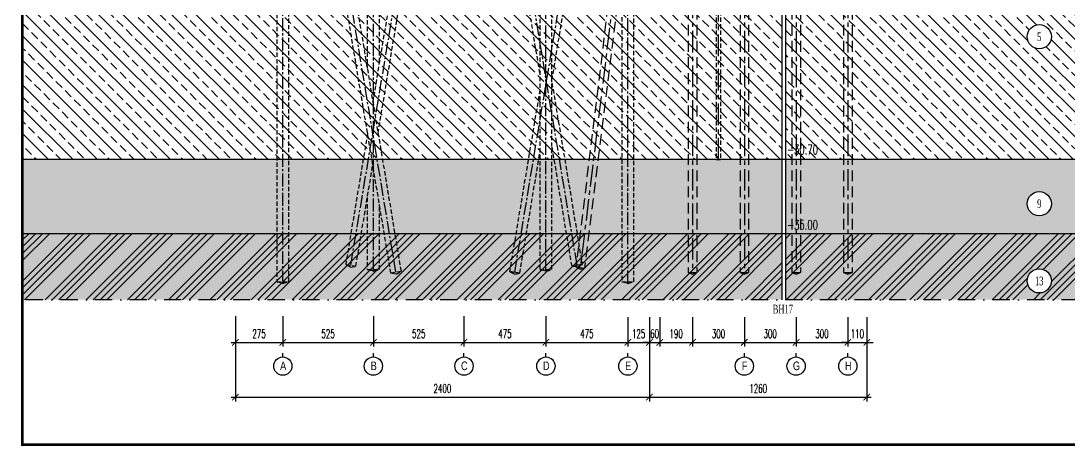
# Model space of a CAD drawing. Extents: x -26539 to -4497, y 62031 to 92619.
# Drawn here: x -16678 to -10604, y 78073 to 80537 of the extents above; entities that cross this region are included whole.
import ezdxf
from ezdxf.enums import TextEntityAlignment as Align

# ---------------------------------------------------------------- set-up
doc = ezdxf.new("R2010")
doc.units = 0
doc.header["$LTSCALE"] = 10
doc.header["$MEASUREMENT"] = 0
for name, pattern in [('CENTER', [2, 1.25, -0.25, 0.25, -0.25]), ('CENTER2', [1.125, 0.75, -0.125, 0.125, -0.125]), ('DASHDOT', [1, 0.5, -0.25, 0, -0.25]), ('HIDDEN', [0.375, 0.25, -0.125])]:
    doc.linetypes.add(name, pattern=pattern)
doc.layers.get('0').update_dxf_attribs({"color": 3, "linetype": 'CONTINUOUS'})
for name, color, linetype in [('CENTER', 9, 'CENTER2'), ('DC', 7, 'CONTINUOUS'), ('DIMENSION', 4, 'CONTINUOUS'), ('Hatch coc', 7, 'CONTINUOUS'), ('HIDDEN', 4, 'HIDDEN'), ('Kich thuoc', 4, 'CONTINUOUS'), ('Text', 4, 'CONTINUOUS'), ('Tim', 8, 'CENTER')]:
    doc.layers.add(name, color=color, linetype=linetype)
doc.styles.add('CMB-1', font='VHBLACK.TTF', dxfattribs={"width": 0.8})
doc.styles.add('DIM', font='romans.shx', dxfattribs={"width": 0.65})
doc.styles.add('Kichthuoc', font='romans.shx', dxfattribs={"width": 0.6})
doc.styles.get("Standard").update_dxf_attribs({"font": 'vntimeh.shx', "width": 0.65})
doc.dimstyles.new('Dim 250', dxfattribs={"dimscale": 250, "dimtxt": 0.2, "dimasz": 0.15, "dimexe": 0.1, "dimexo": 0.2, "dimgap": 0.1, "dimtad": 1, "dimdec": 0, "dimlfac": -1, "dimzin": 0, "dimdsep": 46, "dimtxsty": 'Kichthuoc', "dimblk": 'ARCHTICK', "dimcen": 0.1, "dimdle": 0.1, "dimclrd": 4, "dimclre": 4, "dimclrt": 2, "dimadec": 0, "dimazin": 0, "dimtfac": 1, "dimtdec": 0, "dimtix": 1, "dimtmove": 2, "dimatfit": 3, "dimfxl": 1, "dimtolj": 1, "dimtzin": 0, "dimarcsym": 0})

# ---------------------------------------------------------------- blocks, each defined once
blk = doc.blocks.new('_ArchTick')
at = {"color": 0, "linetype": 'ByBlock', "const_width": 0.15}
blk.add_lwpolyline([(-0.5, -0.5), (0.5, 0.5)], dxfattribs=at)
blk = doc.blocks.new('*D41')
at = {"layer": 'Kich thuoc', "color": 4, "lineweight": -2}
for p, q in [((-14110.8, 78825.2), (-14110.8, 78649.1)), ((-13635.8, 78825.2), (-13635.8, 78649.1)), ((-14135.8, 78674.1), (-13610.8, 78674.1))]:
    blk.add_line(p, q, dxfattribs=at)
at = {"layer": 'Kich thuoc', "color": 4, "lineweight": -2, "xscale": 37.5, "yscale": 37.5, "zscale": 37.5, "rotation": 180}
blk.add_blockref('_ArchTick', (-14110.8, 78674.1), dxfattribs=at)
at = {"layer": 'Kich thuoc', "color": 4, "lineweight": -2, "xscale": 37.5, "yscale": 37.5, "zscale": 37.5}
blk.add_blockref('_ArchTick', (-13635.8, 78674.1), dxfattribs=at)
at = {"layer": 'Kich thuoc', "color": 2, "insert": (-13873.3, 78724.1), "char_height": 50, "attachment_point": 5, "style": 'Kichthuoc'}
blk.add_mtext('\\A1;475', dxfattribs=at)
blk = doc.blocks.new('*D42')
at = {"layer": 'Kich thuoc', "color": 4, "lineweight": -2}
for p, q in [((-15435.8, 78819.3), (-15435.8, 78331.6)), ((-13035.8, 78819.3), (-13035.8, 78331.6)), ((-15460.8, 78356.6), (-13010.8, 78356.6))]:
    blk.add_line(p, q, dxfattribs=at)
at = {"layer": 'Kich thuoc', "color": 4, "lineweight": -2, "xscale": 37.5, "yscale": 37.5, "zscale": 37.5, "rotation": 180}
blk.add_blockref('_ArchTick', (-15435.8, 78356.6), dxfattribs=at)
at = {"layer": 'Kich thuoc', "color": 4, "lineweight": -2, "xscale": 37.5, "yscale": 37.5, "zscale": 37.5}
blk.add_blockref('_ArchTick', (-13035.8, 78356.6), dxfattribs=at)
at = {"layer": 'Kich thuoc', "color": 2, "insert": (-14235.8, 78406.6), "char_height": 50, "attachment_point": 5, "style": 'Kichthuoc'}
blk.add_mtext('\\A1;2400', dxfattribs=at)
blk = doc.blocks.new('*D43')
at = {"layer": 'Kich thuoc', "color": 4, "lineweight": -2}
for p, q in [((-14635.8, 78825.2), (-14635.8, 78649.1)), ((-14110.8, 78825.2), (-14110.8, 78649.1)), ((-14660.8, 78674.1), (-14085.8, 78674.1))]:
    blk.add_line(p, q, dxfattribs=at)
at = {"layer": 'Kich thuoc', "color": 4, "lineweight": -2, "xscale": 37.5, "yscale": 37.5, "zscale": 37.5, "rotation": 180}
blk.add_blockref('_ArchTick', (-14635.8, 78674.1), dxfattribs=at)
at = {"layer": 'Kich thuoc', "color": 4, "lineweight": -2, "xscale": 37.5, "yscale": 37.5, "zscale": 37.5}
blk.add_blockref('_ArchTick', (-14110.8, 78674.1), dxfattribs=at)
at = {"layer": 'Kich thuoc', "color": 2, "insert": (-14373.3, 78724.1), "char_height": 50, "attachment_point": 5, "style": 'Kichthuoc'}
blk.add_mtext('\\A1;525', dxfattribs=at)
blk = doc.blocks.new('*D44')
at = {"layer": 'Kich thuoc', "color": 4, "lineweight": -2}
for p, q in [((-15435.8, 78825.2), (-15435.8, 78649.1)), ((-15160.8, 78825.2), (-15160.8, 78649.1)), ((-15460.8, 78674.1), (-15135.8, 78674.1))]:
    blk.add_line(p, q, dxfattribs=at)
at = {"layer": 'Kich thuoc', "color": 4, "lineweight": -2, "xscale": 37.5, "yscale": 37.5, "zscale": 37.5, "rotation": 180}
blk.add_blockref('_ArchTick', (-15435.8, 78674.1), dxfattribs=at)
at = {"layer": 'Kich thuoc', "color": 4, "lineweight": -2, "xscale": 37.5, "yscale": 37.5, "zscale": 37.5}
blk.add_blockref('_ArchTick', (-15160.8, 78674.1), dxfattribs=at)
at = {"layer": 'Kich thuoc', "color": 2, "insert": (-15298.3, 78724.1), "char_height": 50, "attachment_point": 5, "style": 'Kichthuoc'}
blk.add_mtext('\\A1;275', dxfattribs=at)
blk = doc.blocks.new('*D45')
at = {"layer": 'Kich thuoc', "color": 4, "lineweight": -2}
for p, q in [((-15160.8, 78825.2), (-15160.8, 78649.1)), ((-14635.8, 78825.2), (-14635.8, 78649.1)), ((-15185.8, 78674.1), (-14610.8, 78674.1))]:
    blk.add_line(p, q, dxfattribs=at)
at = {"layer": 'Kich thuoc', "color": 4, "lineweight": -2, "xscale": 37.5, "yscale": 37.5, "zscale": 37.5, "rotation": 180}
blk.add_blockref('_ArchTick', (-15160.8, 78674.1), dxfattribs=at)
at = {"layer": 'Kich thuoc', "color": 4, "lineweight": -2, "xscale": 37.5, "yscale": 37.5, "zscale": 37.5}
blk.add_blockref('_ArchTick', (-14635.8, 78674.1), dxfattribs=at)
at = {"layer": 'Kich thuoc', "color": 2, "insert": (-14898.3, 78724.1), "char_height": 50, "attachment_point": 5, "style": 'Kichthuoc'}
blk.add_mtext('\\A1;525', dxfattribs=at)
blk = doc.blocks.new('*D46')
at = {"layer": 'Kich thuoc', "color": 4, "lineweight": -2}
for p, q in [((-13160.8, 78819.3), (-13160.8, 78649.1)), ((-13035.8, 78819.3), (-13035.8, 78649.1)), ((-13185.8, 78674.1), (-13010.8, 78674.1))]:
    blk.add_line(p, q, dxfattribs=at)
at = {"layer": 'Kich thuoc', "color": 4, "lineweight": -2, "xscale": 37.5, "yscale": 37.5, "zscale": 37.5, "rotation": 180}
blk.add_blockref('_ArchTick', (-13160.8, 78674.1), dxfattribs=at)
at = {"layer": 'Kich thuoc', "color": 4, "lineweight": -2, "xscale": 37.5, "yscale": 37.5, "zscale": 37.5}
blk.add_blockref('_ArchTick', (-13035.8, 78674.1), dxfattribs=at)
at = {"layer": 'Kich thuoc', "color": 2, "insert": (-13098.3, 78724.1), "char_height": 50, "attachment_point": 5, "style": 'Kichthuoc'}
blk.add_mtext('\\A1;125', dxfattribs=at)
blk = doc.blocks.new('*D47')
at = {"layer": 'Kich thuoc', "color": 4, "lineweight": -2}
for p, q in [((-13635.8, 78819.3), (-13635.8, 78649.1)), ((-13160.8, 78819.3), (-13160.8, 78649.1)), ((-13660.8, 78674.1), (-13135.8, 78674.1))]:
    blk.add_line(p, q, dxfattribs=at)
at = {"layer": 'Kich thuoc', "color": 4, "lineweight": -2, "xscale": 37.5, "yscale": 37.5, "zscale": 37.5, "rotation": 180}
blk.add_blockref('_ArchTick', (-13635.8, 78674.1), dxfattribs=at)
at = {"layer": 'Kich thuoc', "color": 4, "lineweight": -2, "xscale": 37.5, "yscale": 37.5, "zscale": 37.5}
blk.add_blockref('_ArchTick', (-13160.8, 78674.1), dxfattribs=at)
at = {"layer": 'Kich thuoc', "color": 2, "insert": (-13398.3, 78724.1), "char_height": 50, "attachment_point": 5, "style": 'Kichthuoc'}
blk.add_mtext('\\A1;475', dxfattribs=at)
blk = doc.blocks.new('*D48')
at = {"layer": 'Kich thuoc', "color": 4, "lineweight": -2}
for p, q in [((-13035.8, 78819.3), (-13035.8, 78649.1)), ((-12976, 78819.3), (-12976, 78649.1)), ((-13035.8, 78674.1), (-13073.3, 78674.1)), ((-13035.8, 78674.1), (-12976, 78674.1)), ((-12976, 78674.1), (-12938.5, 78674.1))]:
    blk.add_line(p, q, dxfattribs=at)
at = {"layer": 'Kich thuoc', "color": 4, "lineweight": -2, "xscale": 37.5, "yscale": 37.5, "zscale": 37.5}
blk.add_blockref('_ArchTick', (-13035.8, 78674.1), dxfattribs=at)
at = {"layer": 'Kich thuoc', "color": 4, "lineweight": -2, "xscale": 37.5, "yscale": 37.5, "zscale": 37.5, "rotation": 180}
blk.add_blockref('_ArchTick', (-12976, 78674.1), dxfattribs=at)
at = {"layer": 'Kich thuoc', "color": 2, "insert": (-13005.9, 78724.1), "char_height": 50, "attachment_point": 5, "style": 'Kichthuoc'}
blk.add_mtext('\\A1;60', dxfattribs=at)
blk = doc.blocks.new('*D49')
at = {"layer": 'Kich thuoc', "color": 4, "lineweight": -2}
for p, q in [((-12485.8, 78819.3), (-12485.8, 78649.1)), ((-12185.8, 78819.3), (-12185.8, 78649.1)), ((-12510.8, 78674.1), (-12160.8, 78674.1))]:
    blk.add_line(p, q, dxfattribs=at)
at = {"layer": 'Kich thuoc', "color": 4, "lineweight": -2, "xscale": 37.5, "yscale": 37.5, "zscale": 37.5, "rotation": 180}
blk.add_blockref('_ArchTick', (-12485.8, 78674.1), dxfattribs=at)
at = {"layer": 'Kich thuoc', "color": 4, "lineweight": -2, "xscale": 37.5, "yscale": 37.5, "zscale": 37.5}
blk.add_blockref('_ArchTick', (-12185.8, 78674.1), dxfattribs=at)
at = {"layer": 'Kich thuoc', "color": 2, "insert": (-12335.8, 78724.1), "char_height": 50, "attachment_point": 5, "style": 'Kichthuoc'}
blk.add_mtext('\\A1;300', dxfattribs=at)
blk = doc.blocks.new('*D50')
at = {"layer": 'Kich thuoc', "color": 4, "lineweight": -2}
for p, q in [((-12185.8, 78819.3), (-12185.8, 78649.1)), ((-11885.8, 78819.3), (-11885.8, 78649.1)), ((-12210.8, 78674.1), (-11860.8, 78674.1))]:
    blk.add_line(p, q, dxfattribs=at)
at = {"layer": 'Kich thuoc', "color": 4, "lineweight": -2, "xscale": 37.5, "yscale": 37.5, "zscale": 37.5, "rotation": 180}
blk.add_blockref('_ArchTick', (-12185.8, 78674.1), dxfattribs=at)
at = {"layer": 'Kich thuoc', "color": 4, "lineweight": -2, "xscale": 37.5, "yscale": 37.5, "zscale": 37.5}
blk.add_blockref('_ArchTick', (-11885.8, 78674.1), dxfattribs=at)
at = {"layer": 'Kich thuoc', "color": 2, "insert": (-12035.8, 78724.1), "char_height": 50, "attachment_point": 5, "style": 'Kichthuoc'}
blk.add_mtext('\\A1;300', dxfattribs=at)
blk = doc.blocks.new('*D51')
at = {"layer": 'Kich thuoc', "color": 4, "lineweight": -2}
for p, q in [((-11885.8, 78819.3), (-11885.8, 78649.1)), ((-11775.8, 78819.3), (-11775.8, 78649.1)), ((-11885.8, 78674.1), (-11923.3, 78674.1)), ((-11885.8, 78674.1), (-11775.8, 78674.1)), ((-11775.8, 78674.1), (-11738.3, 78674.1))]:
    blk.add_line(p, q, dxfattribs=at)
at = {"layer": 'Kich thuoc', "color": 4, "lineweight": -2, "xscale": 37.5, "yscale": 37.5, "zscale": 37.5}
blk.add_blockref('_ArchTick', (-11885.8, 78674.1), dxfattribs=at)
at = {"layer": 'Kich thuoc', "color": 4, "lineweight": -2, "xscale": 37.5, "yscale": 37.5, "zscale": 37.5, "rotation": 180}
blk.add_blockref('_ArchTick', (-11775.8, 78674.1), dxfattribs=at)
at = {"layer": 'Kich thuoc', "color": 2, "insert": (-11830.8, 78724.1), "char_height": 50, "attachment_point": 5, "style": 'Kichthuoc'}
blk.add_mtext('\\A1;110', dxfattribs=at)
blk = doc.blocks.new('*D52')
at = {"layer": 'Kich thuoc', "color": 4, "lineweight": -2}
for p, q in [((-13035.8, 78819.3), (-13035.8, 78331.6)), ((-11775.8, 78819.3), (-11775.8, 78331.6)), ((-13060.8, 78356.6), (-11750.8, 78356.6))]:
    blk.add_line(p, q, dxfattribs=at)
at = {"layer": 'Kich thuoc', "color": 4, "lineweight": -2, "xscale": 37.5, "yscale": 37.5, "zscale": 37.5, "rotation": 180}
blk.add_blockref('_ArchTick', (-13035.8, 78356.6), dxfattribs=at)
at = {"layer": 'Kich thuoc', "color": 4, "lineweight": -2, "xscale": 37.5, "yscale": 37.5, "zscale": 37.5}
blk.add_blockref('_ArchTick', (-11775.8, 78356.6), dxfattribs=at)
at = {"layer": 'Kich thuoc', "color": 2, "insert": (-12405.8, 78406.6), "char_height": 50, "attachment_point": 5, "style": 'Kichthuoc'}
blk.add_mtext('\\A1;1260', dxfattribs=at)
blk = doc.blocks.new('*D53')
at = {"layer": 'Kich thuoc', "color": 4, "lineweight": -2}
for p, q in [((-12785.8, 78819.3), (-12785.8, 78649.1)), ((-12485.8, 78819.3), (-12485.8, 78649.1)), ((-12810.8, 78674.1), (-12460.8, 78674.1))]:
    blk.add_line(p, q, dxfattribs=at)
at = {"layer": 'Kich thuoc', "color": 4, "lineweight": -2, "xscale": 37.5, "yscale": 37.5, "zscale": 37.5, "rotation": 180}
blk.add_blockref('_ArchTick', (-12785.8, 78674.1), dxfattribs=at)
at = {"layer": 'Kich thuoc', "color": 4, "lineweight": -2, "xscale": 37.5, "yscale": 37.5, "zscale": 37.5}
blk.add_blockref('_ArchTick', (-12485.8, 78674.1), dxfattribs=at)
at = {"layer": 'Kich thuoc', "color": 2, "insert": (-12635.8, 78724.1), "char_height": 50, "attachment_point": 5, "style": 'Kichthuoc'}
blk.add_mtext('\\A1;300', dxfattribs=at)
blk = doc.blocks.new('*D54')
at = {"layer": 'Kich thuoc', "color": 4, "lineweight": -2}
for p, q in [((-12976, 78819.3), (-12976, 78649.1)), ((-12785.8, 78819.3), (-12785.8, 78649.1)), ((-13001, 78674.1), (-12760.8, 78674.1))]:
    blk.add_line(p, q, dxfattribs=at)
at = {"layer": 'Kich thuoc', "color": 4, "lineweight": -2, "xscale": 37.5, "yscale": 37.5, "zscale": 37.5, "rotation": 180}
blk.add_blockref('_ArchTick', (-12976, 78674.1), dxfattribs=at)
at = {"layer": 'Kich thuoc', "color": 4, "lineweight": -2, "xscale": 37.5, "yscale": 37.5, "zscale": 37.5}
blk.add_blockref('_ArchTick', (-12785.8, 78674.1), dxfattribs=at)
at = {"layer": 'Kich thuoc', "color": 2, "insert": (-12880.9, 78724.1), "char_height": 50, "attachment_point": 5, "style": 'Kichthuoc'}
blk.add_mtext('\\A1;190', dxfattribs=at)
blk = doc.blocks.new('cautau')
at = {"layer": 'CENTER', "ltscale": 10}
for p, q in [((-26502.5, 86653.9), (-25846.6, 90592.7)), ((-26371.6, 86629.7), (-26371.6, 90622.7)), ((-25190.6, 86653.9), (-25846.6, 90592.7)), ((-25371.6, 86619.7), (-25371.6, 90622.7)), ((-26896.6, 86549.7), (-26896.6, 90552.7)), ((-26240.6, 86613.9), (-26896.6, 90552.7)), ((-25552.5, 86613.8), (-24896.6, 90552.6)), ((-24896.6, 86549.6), (-24896.6, 90552.6))]:
    blk.add_line(p, q, dxfattribs=at)
at = {"layer": 'HIDDEN', "ltscale": 10}
for p, q in [((-24861.6, 86559.6), (-24861.6, 90457.7)), ((-25336.6, 86629.7), (-25336.6, 90186.3)), ((-26336.6, 87832.2), (-26336.6, 89614.8)), ((-26504.2, 86644.1), (-26532.1, 86658.9)), ((-26504.2, 86644.1), (-26472.9, 86649)), ((-26371.6, 86619.7), (-26406.6, 86629.7)), ((-26406.6, 86629.7), (-26336.6, 86629.7)), ((-26372.3, 86620), (-26372.3, 86629.7)), ((-26371.6, 86619.7), (-26336.6, 86629.7)), ((-26370.8, 86620), (-26370.8, 86629.7)), ((-25371.6, 86619.7), (-25406.6, 86629.7)), ((-25406.6, 86629.7), (-25336.6, 86629.7)), ((-25372.3, 86620), (-25372.3, 86629.7)), ((-25371.6, 86619.7), (-25336.6, 86629.7)), ((-25370.8, 86620), (-25370.8, 86629.7)), ((-25220.2, 86649), (-25161, 86658.9)), ((-25189, 86644.1), (-25220.2, 86649)), ((-25189, 86644.1), (-25161, 86658.9)), ((-26370.8, 86620), (-26372.3, 86620)), ((-26239, 86604.1), (-26270.2, 86609)), ((-26239, 86604.1), (-26211, 86618.9)), ((-25522.9, 86608.9), (-25582.1, 86618.8)), ((-25554.2, 86604), (-25582.1, 86618.8)), ((-25554.2, 86604), (-25522.9, 86608.9)), ((-25370.8, 86620), (-25372.3, 86620)), ((-26931.6, 86559.7), (-26861.6, 86559.7)), ((-26896.6, 86549.7), (-26931.6, 86559.7)), ((-26897.3, 86550), (-26897.3, 86559.7)), ((-26895.8, 86550), (-26897.3, 86550)), ((-26896.6, 86549.7), (-26861.6, 86559.7)), ((-26895.8, 86550), (-26895.8, 86559.7)), ((-24896.6, 86549.6), (-24931.6, 86559.6)), ((-24931.6, 86559.6), (-24861.6, 86559.6)), ((-24897.3, 86549.9), (-24897.3, 86559.6)), ((-24895.8, 86549.9), (-24897.3, 86549.9)), ((-24896.6, 86549.6), (-24861.6, 86559.6)), ((-24895.8, 86549.9), (-24895.8, 86559.6))]:
    blk.add_line(p, q, dxfattribs=at)
for points in [[(-24931.6, 90417.7), (-24931.6, 86559.6)], [(-25336.6, 87727.1), (-24931.6, 90157.1)], [(-25406.6, 90146.3), (-25406.6, 86629.7)], [(-25406.6, 87767.2), (-25768.6, 89939.4)], [(-26008.2, 89802.5), (-26374.9, 87602.2)], [(-26344.5, 87419.7), (-25941, 89840.9)], [(-26406.6, 89574.8), (-26406.6, 87797.2)], [(-26677.8, 89419.8), (-26211, 86618.9), (-26270.2, 86609)], [(-26270.2, 86609), (-26733.4, 89388.1)], [(-26861.6, 86559.7), (-26861.6, 89314.8)], [(-26931.6, 89274.8), (-26931.6, 86559.7)], [(-25406.6, 87672.1), (-25582.1, 86618.8), (-25522.9, 86608.9)], [(-25336.6, 87712.2), (-25161, 86658.9), (-25220.2, 86649)], [(-26405.3, 87419.7), (-26532.1, 86658.9), (-26472.9, 86649)], [(-25522.9, 86608.9), (-25406.6, 87307.1)], [(-25220.2, 86649), (-25336.6, 87347.2)], [(-26472.9, 86649), (-26374.9, 87237.2)], [(-26406.6, 87047.2), (-26406.6, 86629.7)], [(-26336.6, 86629.7), (-26336.6, 87007.2)]]:
    blk.add_lwpolyline(points, dxfattribs=at)

msp = doc.modelspace()

# ---------------------------------------------------------------- hatches: boundary and pattern name
at = {"layer": 'Hatch coc'}
h = msp.add_hatch(dxfattribs=at)
h.set_pattern_fill('ANSI33', color=256, scale=400, angle=90, style=0)
h.paths.add_polyline_path([(-8545.7, 81083.4), (-12245.8, 81083.4), (-12245.8, 79733.4), (-8545.7, 79733.4)])
h.paths.add_polyline_path([(-10706.4, 80445.1, -1), (-10846.4, 80445.1, -1)], flags=16)
h.paths.add_polyline_path([(-12265.8, 81083.4), (-13160.8, 81083.4), (-13160.8, 79733.4), (-12265.8, 79733.4)])
h.paths.add_polyline_path([(-13160.8, 81083.4), (-13491.4, 81083.4), (-13632.5, 80236.4), (-13548.7, 79733.4), (-13160.8, 79733.4)])
h.paths.add_polyline_path([(-13491.4, 81083.4), (-13635.8, 81083.4), (-13635.8, 80256.4), (-13632.5, 80236.4)])
h.paths.add_polyline_path([(-13635.8, 81083.4), (-13773.6, 81083.4), (-13635.8, 80256.4)])
h.paths.add_polyline_path([(-13773.6, 81083.4), (-14448.1, 81083.4), (-14635.8, 79956.2), (-14635.8, 79916.2), (-14605.4, 79733.4), (-13716.2, 79733.4), (-13635.8, 80216.3), (-13635.8, 80256.4)])
h.paths.add_polyline_path([(-14448.1, 81083.4), (-14635.8, 81083.4), (-14635.8, 79956.2)], flags=17)
h.paths.add_polyline_path([(-14635.8, 81083.4), (-14830.2, 81083.4), (-14639.2, 79936.2), (-14635.8, 79956.2)])
h.paths.add_polyline_path([(-14830.2, 81083.4), (-15160.8, 81083.4), (-15160.8, 79733.4), (-14672.9, 79733.4), (-14639.2, 79936.2)])
h.paths.add_polyline_path([(-15160.8, 81083.4), (-16670.7, 81083.4), (-16670.7, 79733.4), (-15160.8, 79733.4)])
h.paths.add_polyline_path([(-14635.8, 79916.2), (-14639.2, 79936.2), (-14672.9, 79733.4), (-14635.8, 79733.4)])
h.paths.add_polyline_path([(-14635.8, 79916.2), (-14635.8, 79733.4), (-14605.4, 79733.4)], flags=17)
h.paths.add_polyline_path([(-13635.8, 80216.3), (-13716.2, 79733.4), (-13635.8, 79733.4)])
h.paths.add_polyline_path([(-13632.5, 80236.4), (-13635.8, 80216.3), (-13635.8, 79733.4), (-13548.7, 79733.4)])
h.paths.add_polyline_path([(-10799.8, 80407.6), (-10753.1, 80407.6), (-10753.1, 80482.6), (-10799.8, 80482.6)], flags=8)
h.paths.add_polyline_path([(-12244, 79751.4), (-12031, 79751.4), (-12031, 79833.9), (-12244, 79833.9)], flags=24)
h.paths.add_polyline_path([(-11219.5, 80885.6), (-10748.5, 80885.6), (-10748.5, 81003.4), (-11219.5, 81003.4)], flags=24)
h.paths.add_polyline_path([(-16188.8, 80935.7), (-15528.4, 80935.7), (-15528.4, 81064.3), (-16188.8, 81064.3)], flags=24)
h.paths.add_polyline_path([(-16053.7, 80851.5), (-15663.5, 80851.5), (-15663.5, 80926.5), (-16053.7, 80926.5)], flags=24)
h = msp.add_hatch(dxfattribs=at)
h.set_pattern_fill('AR-SAND', color=2, scale=50, style=0)
h.paths.add_polyline_path([(-8545.7, 79733.4), (-12245.8, 79733.4), (-12245.8, 79303.4), (-8545.7, 79303.4)])
h.paths.add_polyline_path([(-10706.4, 79477.5, -1), (-10846.4, 79477.5, -1)], flags=16)
h.paths.add_polyline_path([(-12265.8, 79733.4), (-13160.8, 79733.4), (-13160.8, 79303.4), (-12265.8, 79303.4)])
h.paths.add_polyline_path([(-13160.8, 79733.4), (-13548.7, 79733.4), (-13477.1, 79303.4), (-13160.8, 79303.4)])
h.paths.add_polyline_path([(-13548.7, 79733.4), (-13635.8, 79733.4), (-13635.8, 79303.4), (-13477.1, 79303.4)])
h.paths.add_polyline_path([(-13635.8, 79733.4), (-13716.2, 79733.4), (-13787.9, 79303.4), (-13635.8, 79303.4)])
h.paths.add_polyline_path([(-13716.2, 79733.4), (-14605.4, 79733.4), (-14533.8, 79303.4), (-13787.9, 79303.4)])
h.paths.add_polyline_path([(-14605.4, 79733.4), (-14635.8, 79733.4), (-14635.8, 79303.4), (-14533.8, 79303.4)])
h.paths.add_polyline_path([(-14672.9, 79733.4), (-15160.8, 79733.4), (-15160.8, 79303.4), (-14744.5, 79303.4)])
h.paths.add_polyline_path([(-14635.8, 79733.4), (-14672.9, 79733.4), (-14744.5, 79303.4), (-14635.8, 79303.4)])
h.paths.add_polyline_path([(-15160.8, 79733.4), (-16670.7, 79733.4), (-16670.7, 79303.4), (-15160.8, 79303.4)])
h.paths.add_polyline_path([(-10799, 79440), (-10753.9, 79440), (-10753.9, 79515), (-10799, 79515)], flags=8)
h.paths.add_polyline_path([(-12244, 79315.4), (-12031, 79315.4), (-12031, 79397.9), (-12244, 79397.9)], flags=24)
h = msp.add_hatch(dxfattribs=at)
h.set_pattern_fill('ANSI34', color=256, scale=225, style=0)
h.paths.add_polyline_path([(-8545.7, 79303.4), (-12245.8, 79303.4), (-12245.8, 78921.1), (-8545.7, 78921.1)])
h.paths.add_polyline_path([(-10706.4, 79030.3, -1), (-10846.4, 79030.3, -1)], flags=16)
h.paths.add_polyline_path([(-12265.8, 79303.4), (-16670.7, 79303.4), (-16670.7, 78921.1), (-12265.8, 78921.1)])
h.paths.add_polyline_path([(-10812.9, 78992.8), (-10740, 78992.8), (-10740, 79067.8), (-10812.9, 79067.8)], flags=8)
h = msp.add_hatch(dxfattribs=at)
h.set_pattern_fill('AR-CONC', color=256, scale=22.5, style=0)
h.set_pattern_definition([(50, (0, 0), (161.38354, -14.11923), [16.875, -185.625]), (355, (0, 0), (-31.21905, 169.24323), [13.5, -148.5]), (100.4514, (13.45, -1.18), (130.1646, 155.1239), [14.34154, -157.75698]), (46.1842, (0, 45), (240.12924, -37.2418), [25.3125, -278.4375]), (96.6356, (20, 41.9), (210.2991, 219.1765), [21.5123, -236.6354]), (351.1842, (0, 45), (210.2989, 219.1767), [20.25, -222.75]), (21, (22.5, 33.75), (134.30409, -90.58925), [16.875, -185.625]), (326, (22.5, 33.75), (54.74595, 163.15876), [13.5, -148.5]), (71.4514, (33.69, 26.2), (189.0501, 72.56936), [14.34154, -157.75698]), (37.5, (0, 0), (2.735967, 74.901117), [0, -146.7, 0, -150.75, 0, -149.0625]), (7.5, (0, 0), (59.190646, 88.742635), [0, -85.95, 0, -143.325, 0, -56.8125]), (327.5, (-50.175, 0), (120.11005, -5.074846), [0, -56.25, 0, -175.5, 0, -232.875]), (317.5, (-72.67, 0), (131.21689, 22.52362), [0, -73.125, 0, -116.55, 0, -165.375])])
h.paths.add_polyline_path([(-8545.7, 79303.4), (-12245.8, 79303.4), (-12245.8, 78921.1), (-8545.7, 78921.1)])
h.paths.add_polyline_path([(-10706.4, 79030.3, -1), (-10846.4, 79030.3, -1)], flags=16)
h.paths.add_polyline_path([(-12265.8, 79303.4), (-16670.7, 79303.4), (-16670.7, 78921.1), (-12265.8, 78921.1)])
h.paths.add_polyline_path([(-10812.9, 78992.8), (-10740, 78992.8), (-10740, 79067.8), (-10812.9, 79067.8)], flags=8)

# ---------------------------------------------------------------- linework, layer by layer
at = {"linetype": 'HIDDEN', "ltscale": 25}
for p, q in [((-13003.7, 82858.4), (-13461.5, 79110.8)), ((-12810.8, 82858.4), (-12810.8, 79078.4)), ((-12760.8, 82858.4), (-12760.8, 79078.4)), ((-12510.8, 82858.4), (-12510.8, 79078.4)), ((-12460.8, 82858.4), (-12460.8, 79078.4)), ((-12210.8, 82858.4), (-12210.8, 79078.4)), ((-12160.8, 82858.4), (-12160.8, 79078.4)), ((-11910.8, 82858.4), (-11910.8, 79078.4)), ((-11860.8, 82858.4), (-11860.8, 79078.4)), ((-12943.4, 82857.2), (-13411.9, 79104.6)), ((-13461.5, 79110.8), (-13411.9, 79104.6)), ((-13461.5, 79110.8), (-13437.9, 79097.8)), ((-13437.9, 79097.8), (-13411.9, 79104.6)), ((-12810.8, 79078.4), (-12760.8, 79078.4)), ((-12810.8, 79078.4), (-12785.8, 79068.4)), ((-12785.8, 79068.4), (-12760.8, 79078.4)), ((-12510.8, 79078.4), (-12460.8, 79078.4)), ((-12510.8, 79078.4), (-12485.8, 79068.4)), ((-12485.8, 79068.4), (-12460.8, 79078.4)), ((-12210.8, 79078.4), (-12160.8, 79078.4)), ((-12210.8, 79078.4), (-12185.8, 79068.4)), ((-12185.8, 79068.4), (-12160.8, 79078.4)), ((-11910.8, 79078.4), (-11860.8, 79078.4)), ((-11910.8, 79078.4), (-11885.8, 79068.4)), ((-11885.8, 79068.4), (-11860.8, 79078.4))]:
    msp.add_line(p, q, dxfattribs=at)
at = {"layer": 'DC', "color": 0}
for p, q in [((-12265.8, 78921.1), (-12265.8, 82788.4)), ((-12245.8, 78921.1), (-12245.8, 82788.4)), ((-12265.8, 78921.1), (-12265.8, 82583.4)), ((-12245.8, 78921.1), (-12245.8, 82583.4)), ((-8545.7, 79733.4), (-16676.9, 79733.4)), ((-8545.7, 79303.4), (-16676.9, 79303.4))]:
    msp.add_line(p, q, dxfattribs=at)
at = {"layer": 'DIMENSION'}
for p, q in [((-15160.8, 78589.2), (-15160.8, 78612)), ((-14635.8, 78589.2), (-14635.8, 78612)), ((-14110.8, 78589.2), (-14110.8, 78612)), ((-13635.8, 78589.2), (-13635.8, 78612)), ((-13160.8, 78589.2), (-13160.8, 78612)), ((-12485.8, 78589.2), (-12485.8, 78612)), ((-12185.8, 78589.2), (-12185.8, 78612)), ((-11885.8, 78589.2), (-11885.8, 78612))]:
    msp.add_line(p, q, dxfattribs=at)
for centre, radius in [((-10776.4, 80445.1), 70), ((-10776.4, 79477.5), 70), ((-10776.4, 79030.3), 70), ((-15160.8, 78536.3), 52.9), ((-14635.8, 78536.3), 52.9), ((-14110.8, 78536.3), 52.9), ((-13635.8, 78536.3), 52.9), ((-13160.8, 78536.3), 52.9), ((-12485.8, 78536.3), 52.9), ((-12185.8, 78536.3), 52.9), ((-11885.8, 78536.3), 52.9)]:
    msp.add_circle(centre, radius, dxfattribs=at)
at = {"layer": 'HIDDEN', "ltscale": 10}
for p, q in [((-12648.3, 82918.4), (-12648.3, 79733.4)), ((-12623.3, 82918.4), (-12623.3, 79733.4)), ((-12648.3, 79733.4), (-12623.3, 79733.4)), ((-12648.3, 79733.4), (-12623.3, 79733.4))]:
    msp.add_line(p, q, dxfattribs=at)
at = {"layer": 'Kich thuoc', "linetype": 'DASHDOT', "ltscale": 20}
msp.add_line((-8545.7, 78921.1), (-16670.7, 78921.1), dxfattribs=at)
at = {"layer": 'Kich thuoc', "color": 1, "const_width": 15.5}
msp.add_lwpolyline([(-16670.7, 78080.9), (-7170.7, 78080.9), (-7170.7, 85080.9), (-16670.7, 85080.9)], close=True, dxfattribs=at)
at = {"layer": 'Tim', "ltscale": 10}
for p, q in [((-12976, 82878.4), (-13436.7, 79107.7)), ((-12785.8, 82878.4), (-12785.8, 79078.4)), ((-12635.8, 79733.4), (-12635.8, 82918.4)), ((-12485.8, 82878.4), (-12485.8, 79078.4)), ((-12185.8, 82878.4), (-12185.8, 79078.4)), ((-11885.8, 82878.4), (-11885.8, 79078.4))]:
    msp.add_line(p, q, dxfattribs=at)

# ---------------------------------------------------------------- block references
at = {"layer": 'Hatch coc'}
msp.add_blockref('cautau', (11735.7, -7534.1), dxfattribs=at)

# ---------------------------------------------------------------- texts
at = {"layer": 'Text', "width": 0.65}
for s, p in [('5', (-10776.5, 80445.1)), ('9', (-10776.5, 79477.5)), ('13', (-10776.5, 79030.3))]:
    msp.add_text(s, height=50, dxfattribs=at).set_placement(p, align=Align.MIDDLE_CENTER)
at = {"layer": 'Text', "color": 2, "style": 'DIM', "width": 0.65}
for s, p in [('-30.70', (-12237.1, 79746.8)), ('-35.00', (-12237.1, 79310.8))]:
    msp.add_text(s, height=55, dxfattribs=at).set_placement(p, align=Align.BOTTOM_LEFT)
at = {"layer": 'Text', "color": 6, "width": 0.65}
msp.add_text('bh17', height=50, dxfattribs=at).set_placement((-12321.2, 78866.8), align=Align.MIDDLE_LEFT)
at = {"layer": 'Text', "color": 2, "style": 'CMB-1', "width": 0.8}
for s, p in [('a', (-15158.7, 78513)), ('b', (-14633.7, 78513)), ('c', (-14108.7, 78513)), ('d', (-13633.7, 78513)), ('e', (-13158.7, 78513)), ('f', (-12483.7, 78513)), ('g', (-12183.7, 78513)), ('h', (-11883.7, 78513))]:
    msp.add_text(s, height=50, dxfattribs=at).set_placement(p, align=Align.CENTER)

# ---------------------------------------------------------------- dimensions: what is measured, and where the dimension line sits
at = {"layer": 'Kich thuoc'}
for base, p1, p2, picture, middle in [((-15160.8, 78674.1), (-15435.8, 78875.2), (-15160.8, 78875.2), '*D44', (-15298.3, 78724.1)), ((-13035.8, 78356.6), (-15435.8, 78869.3), (-13035.8, 78869.3), '*D42', (-14235.8, 78406.6)), ((-14635.8, 78674.1), (-15160.8, 78875.2), (-14635.8, 78875.2), '*D45', (-14898.3, 78724.1)), ((-14110.8, 78674.1), (-14635.8, 78875.2), (-14110.8, 78875.2), '*D43', (-14373.3, 78724.1)), ((-13635.8, 78674.1), (-14110.8, 78875.2), (-13635.8, 78875.2), '*D41', (-13873.3, 78724.1)), ((-13160.8, 78674.1), (-13635.8, 78869.3), (-13160.8, 78869.3), '*D47', (-13398.3, 78724.1)), ((-13035.8, 78674.1), (-13160.8, 78869.3), (-13035.8, 78869.3), '*D46', (-13098.3, 78724.1)), ((-12976, 78674.1), (-13035.8, 78869.3), (-12976, 78869.3), '*D48', (-13005.9, 78724.1)), ((-11775.8, 78356.6), (-13035.8, 78869.3), (-11775.8, 78869.3), '*D52', (-12405.8, 78406.6)), ((-12785.8, 78674.1), (-12976, 78869.3), (-12785.8, 78869.3), '*D54', (-12880.9, 78724.1)), ((-12485.8, 78674.1), (-12785.8, 78869.3), (-12485.8, 78869.3), '*D53', (-12635.8, 78724.1)), ((-12185.8, 78674.1), (-12485.8, 78869.3), (-12185.8, 78869.3), '*D49', (-12335.8, 78724.1)), ((-11885.8, 78674.1), (-12185.8, 78869.3), (-11885.8, 78869.3), '*D50', (-12035.8, 78724.1)), ((-11775.8, 78674.1), (-11885.8, 78869.3), (-11775.8, 78869.3), '*D51', (-11830.8, 78724.1))]:
    dim = msp.add_linear_dim(base=base, p1=p1, p2=p2, dimstyle='Dim 250', dxfattribs=at)
    dim.commit()
    dim.dimension.update_dxf_attribs({"geometry": picture, "text_midpoint": middle})

doc.saveas('drawing.dxf')
